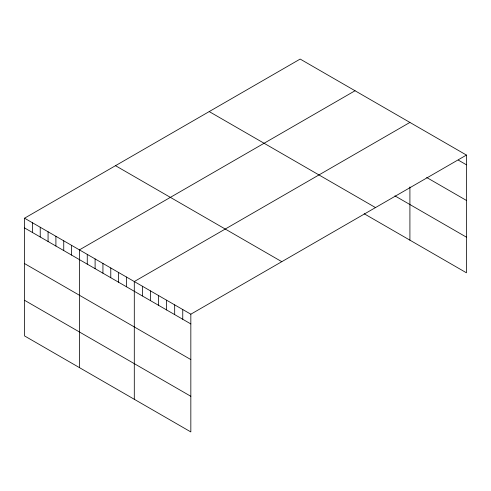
<?xml version="1.0" encoding="UTF-8"?>
<svg xmlns="http://www.w3.org/2000/svg" width="491" height="491" viewBox="0 0 491 491"><rect width="100%" height="100%" fill="white"/><g stroke="black" fill="none" stroke-linecap="round" stroke-linejoin="round"><path stroke-width="0.74" d="M24.55 218.194L190.833 314.197L190.833 431.933L24.55 335.93L24.55 218.194L300.167 59.067L466.45 155.07L466.45 272.806L364.187 213.763M355.042 90.749L79.425 249.876L79.425 367.612M409.911 122.431L134.295 281.552L134.295 399.293M190.833 314.197L466.45 155.07M458.373 160.152L466.45 164.816M426.685 177.496L466.45 200.451M394.887 195.854L466.45 237.171M209.215 111.58L375.498 207.583M115.502 165.682L281.785 261.685M24.55 227.934L190.833 323.937M24.55 263.575L190.833 359.578M24.55 300.289L190.833 396.292M409.911 186.936L409.911 240.167M182.756 309.533L182.756 319.279M174.679 304.868L174.679 314.614M166.602 300.204L166.602 309.95M158.525 295.545L158.525 305.285M150.449 290.881L150.449 300.627M142.372 286.216L142.372 295.963M126.457 277.028L126.457 286.775M118.619 272.505L118.619 282.245M110.782 267.976L110.782 277.722M102.938 263.452L102.938 273.192M95.101 258.923L95.101 268.669M87.263 254.399L87.263 264.146M71.582 245.347L71.582 255.093M63.744 240.823L63.744 250.563M55.906 236.294L55.906 246.04M48.069 231.77L48.069 241.511M40.225 227.241L40.225 236.987M32.388 222.718L32.388 232.464"/></g></svg>
